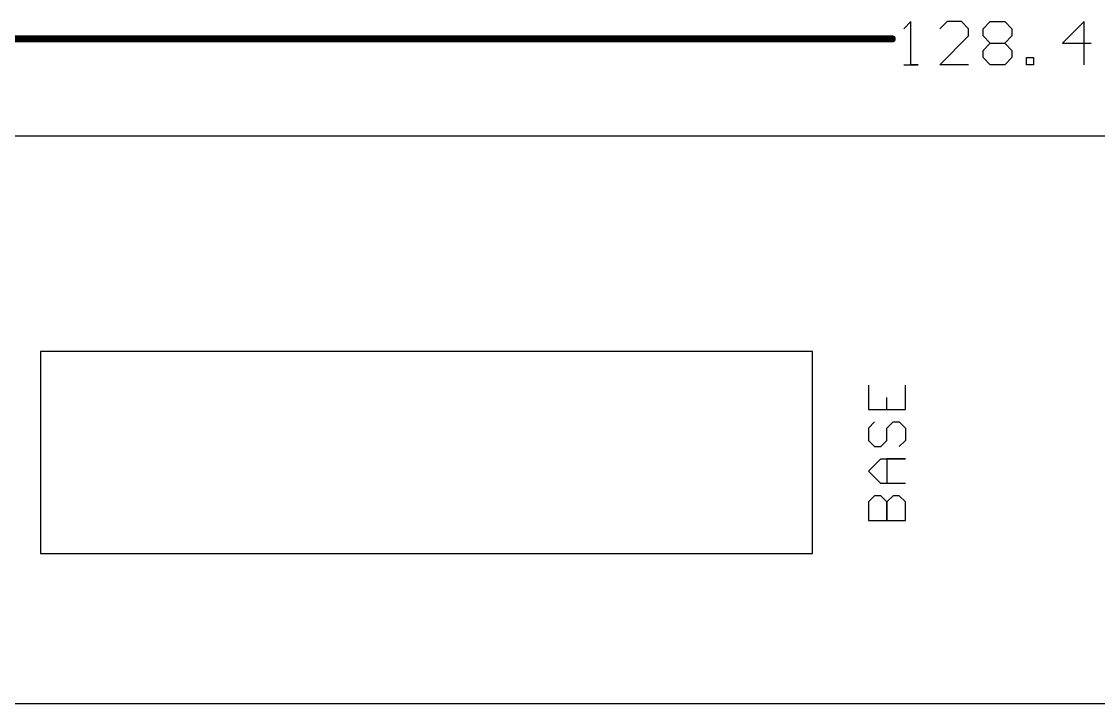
# Model space of a CAD drawing. Header units: millimetres. Extents: x 34 to 168, y 52 to 76.
# Drawn here: x 62.63 to 100.55, y 52.31 to 76.31 of the extents above; entities that cross this region are included whole.
import ezdxf

# ---------------------------------------------------------------- set-up
doc = ezdxf.new("R2010")
doc.units = ezdxf.units.MM
for name, color, linetype in [('Mechanical1', 6, 'Continuous'), ('MultiLayer', 9, 'Continuous'), ('TopOverlay', 2, 'Continuous')]:
    doc.layers.add(name, color=color, linetype=linetype)

msp = doc.modelspace()

# ---------------------------------------------------------------- linework, layer by layer
at = {"layer": 'Mechanical1'}
for p, q in [((93.947, 76.309), (93.693, 76.055)), ((93.947, 74.786), (93.947, 76.309)), ((95.217, 76.309), (94.963, 76.055)), ((95.725, 76.309), (95.217, 76.309)), ((95.979, 76.055), (95.725, 76.309)), ((96.486, 76.055), (96.74, 76.309)), ((96.74, 76.309), (97.248, 76.309)), ((97.248, 76.309), (97.502, 76.055)), ((100.041, 76.309), (99.28, 75.548)), ((100.041, 74.786), (100.041, 76.309)), ((95.979, 75.802), (95.979, 76.055)), ((96.486, 75.802), (96.486, 76.055)), ((97.502, 76.055), (97.502, 75.802)), ((94.963, 74.786), (95.979, 75.802)), ((96.74, 75.548), (96.486, 75.802)), ((96.486, 75.294), (96.74, 75.548)), ((96.74, 75.548), (97.248, 75.548)), ((97.502, 75.802), (97.248, 75.548)), ((97.248, 75.548), (97.502, 75.294)), ((99.28, 75.548), (100.295, 75.548)), ((96.486, 75.04), (96.486, 75.294)), ((97.502, 75.294), (97.502, 75.04)), ((93.693, 74.786), (94.201, 74.786)), ((94.201, 74.786), (93.947, 74.786)), ((95.979, 74.786), (94.963, 74.786)), ((96.74, 74.786), (96.486, 75.04)), ((97.248, 74.786), (96.74, 74.786)), ((97.502, 75.04), (97.248, 74.786)), ((98.01, 74.786), (98.01, 75.04)), ((98.01, 75.04), (98.264, 75.04)), ((98.264, 74.786), (98.01, 74.786)), ((98.264, 75.04), (98.264, 74.786))]:
    msp.add_line(p, q, dxfattribs=at)
for points, const_width in [([(33.962, 75.7), (93.287, 75.7)], 0.254), ([(63.305, 64.701), (63.305, 64.701)], 0.01), ([(63.305, 57.589), (63.305, 64.701)], 0.01), ([(63.305, 64.701), (90.483, 64.701)], 0.01), ([(90.483, 57.589), (90.483, 64.701)], 0.01), ([(63.305, 57.589), (90.483, 57.589)], 0.01)]:
    msp.add_lwpolyline(points, dxfattribs=dict(at, const_width=const_width))
for points, const_width in [([(93.223, 75.7, 1), (93.35, 75.7, 1)], 0.127), ([(63.303, 64.701, 1), (63.308, 64.701, 1)], 0.005), ([(63.303, 64.701, 1), (63.308, 64.701, 1)], 0.005), ([(63.303, 64.701, 1), (63.308, 64.701, 1)], 0.005), ([(63.303, 64.701, 1), (63.308, 64.701, 1)], 0.005), ([(90.481, 64.701, 1), (90.486, 64.701, 1)], 0.005), ([(90.481, 64.701, 1), (90.486, 64.701, 1)], 0.005), ([(63.303, 57.589, 1), (63.308, 57.589, 1)], 0.005), ([(63.303, 57.589, 1), (63.308, 57.589, 1)], 0.005), ([(90.481, 57.589, 1), (90.486, 57.589, 1)], 0.005), ([(90.481, 57.589, 1), (90.486, 57.589, 1)], 0.005)]:
    msp.add_lwpolyline(points, format="xyb", close=True, dxfattribs=dict(at, const_width=const_width))
for points in [[(33.962, 72.288), (162.362, 72.288)], [(33.962, 52.308), (162.362, 52.308)]]:
    msp.add_lwpolyline(points, dxfattribs=at)
at = {"layer": 'MultiLayer'}
for p, q in [((90.483, 64.701), (63.305, 64.701)), ((63.305, 64.701), (63.305, 57.589)), ((90.483, 57.589), (90.483, 64.701)), ((63.305, 57.589), (90.483, 57.589))]:
    msp.add_line(p, q, dxfattribs=at)
at = {"layer": 'TopOverlay'}
for p, q in [((92.45, 63.515), (92.45, 62.649)), ((93.75, 62.649), (93.75, 63.515)), ((93.1, 62.649), (93.1, 63.082)), ((92.45, 62.649), (93.75, 62.649)), ((92.667, 62.216), (92.45, 61.999)), ((93.1, 61.999), (93.317, 62.216)), ((93.317, 62.216), (93.533, 62.216)), ((93.533, 62.216), (93.75, 61.999)), ((92.45, 61.999), (92.45, 61.566)), ((93.1, 61.566), (93.1, 61.999)), ((93.75, 61.999), (93.75, 61.566)), ((92.45, 61.566), (92.667, 61.349)), ((92.884, 61.349), (93.1, 61.566)), ((93.75, 61.566), (93.533, 61.349)), ((92.667, 61.349), (92.884, 61.349)), ((92.45, 60.483), (92.884, 60.916)), ((92.884, 60.916), (93.75, 60.916)), ((93.75, 60.916), (93.1, 60.916)), ((93.1, 60.916), (93.1, 60.05)), ((92.884, 60.05), (92.45, 60.483)), ((93.75, 60.05), (92.884, 60.05)), ((92.667, 59.616), (92.45, 59.4)), ((92.884, 59.616), (92.667, 59.616)), ((93.1, 59.4), (92.884, 59.616)), ((93.317, 59.616), (93.1, 59.4)), ((93.533, 59.616), (93.317, 59.616)), ((93.75, 59.4), (93.533, 59.616)), ((92.45, 59.4), (92.45, 58.75)), ((93.1, 59.4), (93.1, 58.75)), ((93.1, 58.75), (93.1, 59.4)), ((93.75, 58.75), (93.75, 59.4)), ((92.45, 58.75), (93.75, 58.75))]:
    msp.add_line(p, q, dxfattribs=at)

doc.saveas('drawing.dxf')
